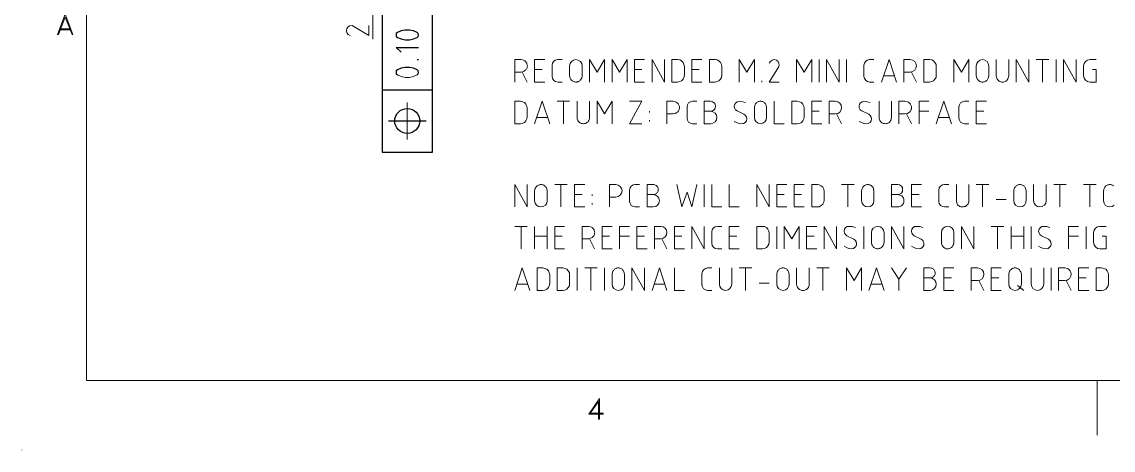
# Model space of a CAD drawing. Header units: inches. Extents: x 0 to 139, y 0 to 117.
# Drawn here: x 0 to 27.34, y 0 to 10.74 of the extents above; entities that cross this region are included whole.
import ezdxf

# ---------------------------------------------------------------- set-up
doc = ezdxf.new("R2010")
doc.units = ezdxf.units.IN
doc.header["$MEASUREMENT"] = 0
for name, color, linetype, lineweight in [('Color-7-Line_Weight-0', 7, 'Continuous', 0), ('Color-7-Line_Weight-20', 7, 'Continuous', 20), ('Color-7-Line_Weight-25', 7, 'Continuous', 25)]:
    doc.layers.add(name, color=color, linetype=linetype, lineweight=lineweight)

msp = doc.modelspace()

# ---------------------------------------------------------------- linework, layer by layer
at = {"layer": 'Color-7-Line_Weight-0', "linetype": 'Continuous'}
msp.add_line((0, 0), (0, 0.005), dxfattribs=at)
at = {"layer": 'Color-7-Line_Weight-20', "linetype": 'Continuous'}
for p, q in [((8.797, 15.431), (8.797, 10.305)), ((0.941, 10.543), (1.233, 10.543)), ((0.968, 10.565), (1.211, 10.565)), ((19.973, 9.229), (19.973, 9.792)), ((20.659, 9.229), (20.659, 9.792)), ((25.412, 9.792), (25.726, 9.792)), ((25.569, 9.229), (25.569, 9.792)), ((25.909, 9.229), (25.909, 9.792)), ((12.538, 9.478), (12.663, 9.229)), ((13.036, 9.543), (12.847, 9.543)), ((15.534, 9.543), (15.35, 9.543)), ((16.972, 9.543), (16.788, 9.543)), ((21.854, 9.386), (21.589, 9.386)), ((22.287, 9.478), (22.411, 9.229)), ((18.534, 9.229), (18.534, 9.262)), ((9.657, 7.786), (9.657, 8.721)), ((13.409, 8.748), (13.722, 8.748)), ((13.566, 8.186), (13.566, 8.748)), ((15.723, 8.467), (15.723, 8.499)), ((19.973, 8.499), (19.789, 8.499)), ((22.476, 8.499), (22.725, 8.499)), ((24.098, 8.499), (23.909, 8.499)), ((13.171, 8.343), (12.906, 8.343)), ((15.723, 8.245), (15.723, 8.278)), ((20.411, 8.435), (20.535, 8.186)), ((22.162, 8.435), (22.287, 8.186)), ((23.233, 8.343), (22.968, 8.343)), ((13.349, 6.661), (13.663, 6.661)), ((13.506, 6.099), (13.506, 6.661)), ((17.096, 6.099), (17.096, 6.661)), ((20.535, 6.661), (20.849, 6.661)), ((20.692, 6.099), (20.692, 6.661)), ((23.909, 6.661), (24.222, 6.661)), ((24.066, 6.099), (24.066, 6.661)), ((25.85, 6.661), (26.163, 6.661)), ((26.007, 6.099), (26.007, 6.661)), ((26.596, 6.661), (26.91, 6.661)), ((26.753, 6.099), (26.753, 6.661)), ((14.036, 6.407), (13.847, 6.407)), ((14.285, 6.38), (14.285, 6.407)), ((19.097, 6.407), (18.913, 6.407)), ((19.535, 6.407), (19.351, 6.407)), ((22.476, 6.407), (22.287, 6.407)), ((14.285, 6.158), (14.285, 6.191)), ((24.412, 6.283), (24.66, 6.283)), ((12.349, 5.612), (12.663, 5.612)), ((12.506, 5.05), (12.506, 5.612)), ((12.847, 5.05), (12.847, 5.612)), ((13.16, 5.612), (13.16, 5.05)), ((18.913, 5.05), (18.913, 5.612)), ((21.097, 5.05), (21.097, 5.612)), ((24.287, 5.612), (24.601, 5.612)), ((24.444, 5.05), (24.444, 5.612)), ((24.785, 5.05), (24.785, 5.612)), ((25.098, 5.612), (25.098, 5.05)), ((25.288, 5.05), (25.288, 5.612)), ((26.661, 5.05), (26.661, 5.612)), ((12.847, 5.364), (13.16, 5.364)), ((13.539, 5.364), (13.349, 5.364)), ((14.225, 5.299), (14.35, 5.05)), ((14.723, 5.364), (14.539, 5.364)), ((14.971, 5.364), (15.226, 5.364)), ((15.599, 5.364), (15.409, 5.364)), ((16.037, 5.299), (16.161, 5.05)), ((16.534, 5.364), (16.35, 5.364)), ((17.913, 5.364), (17.723, 5.364)), ((19.848, 5.364), (19.659, 5.364)), ((24.785, 5.364), (25.098, 5.364)), ((26.223, 5.364), (26.472, 5.364)), ((13.912, 4.006), (13.912, 4.569)), ((14.101, 4.569), (14.409, 4.569)), ((14.252, 4.006), (14.252, 4.569)), ((14.598, 4.006), (14.598, 4.569)), ((17.972, 4.569), (18.286, 4.569)), ((18.129, 4.006), (18.129, 4.569)), ((19.913, 4.569), (20.221, 4.569)), ((20.07, 4.006), (20.07, 4.569)), ((21.973, 4.288), (22.162, 4.569)), ((25.785, 4.006), (25.785, 4.569)), ((12.668, 4.163), (12.403, 4.163)), ((16.107, 4.163), (15.842, 4.163)), ((18.475, 4.19), (18.724, 4.19)), ((21.546, 4.163), (21.276, 4.163)), ((23.287, 4.32), (23.098, 4.32)), ((23.974, 4.255), (24.098, 4.006)), ((24.471, 4.32), (24.287, 4.32)), ((24.942, 4.131), (25.098, 4.006)), ((26.163, 4.255), (26.288, 4.006)), ((26.661, 4.32), (26.472, 4.32)), ((26.937, 1.746), (26.937, 0.373))]:
    msp.add_line(p, q, dxfattribs=at)
for points in [[(1.622, 1.746), (103.124, 1.746), (103.124, 72.5), (1.622, 72.5)], [(0.892, 10.419), (0.919, 10.419), (1.087, 10.857), (1.26, 10.419), (1.281, 10.419), (1.087, 10.933)], [(13.722, 9.635), (13.733, 9.694), (13.771, 9.748), (13.82, 9.781), (13.879, 9.792), (13.939, 9.781), (13.993, 9.748), (14.025, 9.694), (14.036, 9.635), (14.036, 9.386), (14.025, 9.327), (14.015, 9.308), (14.004, 9.292), (13.991, 9.277), (13.978, 9.264), (13.963, 9.254), (13.948, 9.245), (13.933, 9.238), (13.916, 9.233), (13.9, 9.23), (13.883, 9.228), (13.866, 9.229), (13.849, 9.232), (13.833, 9.237), (13.817, 9.244), (13.801, 9.252), (13.786, 9.263), (13.771, 9.276), (13.757, 9.291), (13.745, 9.308), (13.733, 9.327), (13.722, 9.386)], [(16.285, 9.229), (16.426, 9.229), (16.48, 9.24), (16.529, 9.262), (16.566, 9.3), (16.588, 9.348), (16.599, 9.402), (16.599, 9.619), (16.588, 9.673), (16.566, 9.721), (16.529, 9.759), (16.48, 9.786), (16.426, 9.792), (16.285, 9.792)], [(17.226, 9.229), (17.367, 9.229), (17.415, 9.24), (17.464, 9.262), (17.502, 9.3), (17.529, 9.348), (17.534, 9.402), (17.534, 9.619), (17.529, 9.673), (17.502, 9.721), (17.464, 9.759), (17.415, 9.786), (17.367, 9.792), (17.226, 9.792)], [(22.6, 9.229), (22.741, 9.229), (22.795, 9.24), (22.838, 9.262), (22.876, 9.3), (22.903, 9.348), (22.909, 9.402), (22.909, 9.619), (22.903, 9.673), (22.876, 9.721), (22.838, 9.759), (22.795, 9.786), (22.741, 9.792), (22.6, 9.792)], [(23.909, 9.635), (23.925, 9.694), (23.957, 9.748), (24.006, 9.781), (24.066, 9.792), (24.125, 9.781), (24.179, 9.748), (24.212, 9.694), (24.222, 9.635), (24.222, 9.386), (24.212, 9.327), (24.202, 9.309), (24.191, 9.292), (24.179, 9.278), (24.165, 9.265), (24.151, 9.254), (24.136, 9.245), (24.12, 9.238), (24.103, 9.233), (24.086, 9.23), (24.069, 9.229), (24.052, 9.229), (24.036, 9.232), (24.019, 9.236), (24.003, 9.243), (23.987, 9.252), (23.973, 9.262), (23.959, 9.275), (23.946, 9.29), (23.935, 9.307), (23.925, 9.327), (23.909, 9.386)], [(18.351, 8.591), (18.361, 8.651), (18.371, 8.67), (18.382, 8.686), (18.394, 8.701), (18.408, 8.714), (18.423, 8.725), (18.438, 8.734), (18.454, 8.741), (18.471, 8.746), (18.488, 8.749), (18.505, 8.75), (18.522, 8.749), (18.539, 8.746), (18.555, 8.741), (18.572, 8.734), (18.587, 8.725), (18.602, 8.714), (18.615, 8.701), (18.628, 8.686), (18.639, 8.67), (18.648, 8.651), (18.659, 8.591), (18.659, 8.343), (18.648, 8.283), (18.616, 8.229), (18.567, 8.197), (18.507, 8.186), (18.443, 8.197), (18.394, 8.229), (18.361, 8.283), (18.351, 8.343)], [(12.349, 8.186), (12.49, 8.186), (12.544, 8.191), (12.592, 8.218), (12.63, 8.256), (12.652, 8.305), (12.663, 8.359), (12.663, 8.575), (12.652, 8.629), (12.63, 8.678), (12.592, 8.716), (12.544, 8.737), (12.49, 8.748), (12.349, 8.748)], [(19.286, 8.186), (19.427, 8.186), (19.481, 8.191), (19.529, 8.218), (19.567, 8.256), (19.589, 8.305), (19.6, 8.359), (19.6, 8.575), (19.589, 8.629), (19.567, 8.678), (19.529, 8.716), (19.481, 8.737), (19.427, 8.748), (19.286, 8.748)], [(12.847, 6.504), (12.863, 6.564), (12.873, 6.583), (12.884, 6.599), (12.897, 6.614), (12.911, 6.626), (12.926, 6.637), (12.941, 6.645), (12.957, 6.652), (12.974, 6.656), (12.991, 6.658), (13.008, 6.659), (13.025, 6.658), (13.041, 6.654), (13.058, 6.649), (13.074, 6.642), (13.089, 6.634), (13.103, 6.623), (13.117, 6.611), (13.129, 6.597), (13.14, 6.581), (13.149, 6.564), (13.16, 6.504), (13.16, 6.256), (13.149, 6.191), (13.117, 6.142), (13.063, 6.11), (13.003, 6.099), (12.944, 6.11), (12.895, 6.142), (12.863, 6.191), (12.847, 6.256)], [(19.789, 6.099), (19.929, 6.099), (19.978, 6.104), (20.027, 6.131), (20.065, 6.169), (20.092, 6.218), (20.097, 6.266), (20.097, 6.488), (20.092, 6.542), (20.065, 6.591), (20.027, 6.629), (19.978, 6.65), (19.929, 6.661), (19.789, 6.661)], [(21.038, 6.504), (21.049, 6.564), (21.058, 6.581), (21.069, 6.597), (21.081, 6.611), (21.095, 6.623), (21.109, 6.634), (21.124, 6.642), (21.14, 6.649), (21.157, 6.654), (21.173, 6.658), (21.19, 6.659), (21.207, 6.658), (21.224, 6.656), (21.241, 6.652), (21.257, 6.645), (21.272, 6.637), (21.287, 6.626), (21.301, 6.614), (21.314, 6.599), (21.325, 6.583), (21.335, 6.564), (21.346, 6.504), (21.346, 6.256), (21.335, 6.191), (21.303, 6.142), (21.254, 6.11), (21.195, 6.099), (21.135, 6.11), (21.081, 6.142), (21.049, 6.191), (21.038, 6.256)], [(24.85, 6.504), (24.86, 6.564), (24.87, 6.581), (24.881, 6.597), (24.893, 6.611), (24.906, 6.623), (24.921, 6.634), (24.936, 6.642), (24.952, 6.649), (24.968, 6.654), (24.985, 6.658), (25.002, 6.659), (25.019, 6.658), (25.036, 6.656), (25.053, 6.652), (25.069, 6.645), (25.084, 6.637), (25.099, 6.626), (25.113, 6.614), (25.125, 6.599), (25.137, 6.583), (25.147, 6.564), (25.163, 6.504), (25.163, 6.256), (25.147, 6.191), (25.115, 6.142), (25.066, 6.11), (25.006, 6.099), (24.947, 6.11), (24.893, 6.142), (24.86, 6.191), (24.85, 6.256)], [(18.41, 5.05), (18.551, 5.05), (18.605, 5.061), (18.653, 5.082), (18.691, 5.12), (18.713, 5.169), (18.724, 5.223), (18.724, 5.439), (18.713, 5.493), (18.691, 5.542), (18.653, 5.58), (18.605, 5.607), (18.551, 5.612), (18.41, 5.612)], [(21.287, 5.455), (21.297, 5.515), (21.33, 5.569), (21.384, 5.601), (21.443, 5.612), (21.503, 5.601), (21.551, 5.569), (21.589, 5.515), (21.6, 5.455), (21.6, 5.207), (21.589, 5.147), (21.578, 5.128), (21.565, 5.111), (21.551, 5.097), (21.537, 5.084), (21.522, 5.073), (21.506, 5.064), (21.49, 5.057), (21.473, 5.053), (21.456, 5.05), (21.44, 5.049), (21.423, 5.05), (21.406, 5.053), (21.39, 5.058), (21.374, 5.065), (21.359, 5.074), (21.345, 5.085), (21.331, 5.098), (21.319, 5.112), (21.307, 5.129), (21.297, 5.147), (21.287, 5.207)], [(23.038, 5.455), (23.049, 5.515), (23.082, 5.569), (23.13, 5.601), (23.195, 5.612), (23.255, 5.601), (23.303, 5.569), (23.336, 5.515), (23.347, 5.455), (23.347, 5.207), (23.336, 5.147), (23.326, 5.129), (23.315, 5.112), (23.303, 5.097), (23.289, 5.084), (23.275, 5.073), (23.259, 5.064), (23.243, 5.057), (23.227, 5.053), (23.21, 5.05), (23.193, 5.049), (23.175, 5.05), (23.158, 5.052), (23.142, 5.057), (23.126, 5.064), (23.11, 5.073), (23.096, 5.084), (23.082, 5.097), (23.07, 5.112), (23.059, 5.128), (23.049, 5.147), (23.038, 5.207)], [(12.911, 4.006), (13.052, 4.006), (13.106, 4.012), (13.155, 4.039), (13.193, 4.077), (13.214, 4.125), (13.225, 4.179), (13.225, 4.396), (13.214, 4.45), (13.193, 4.498), (13.155, 4.536), (13.106, 4.558), (13.052, 4.569), (12.911, 4.569)], [(13.409, 4.006), (13.549, 4.006), (13.603, 4.012), (13.652, 4.039), (13.69, 4.077), (13.717, 4.125), (13.722, 4.179), (13.722, 4.396), (13.717, 4.45), (13.69, 4.498), (13.652, 4.536), (13.603, 4.558), (13.549, 4.569), (13.409, 4.569)], [(14.788, 4.412), (14.798, 4.471), (14.808, 4.489), (14.819, 4.506), (14.831, 4.52), (14.845, 4.533), (14.859, 4.544), (14.874, 4.553), (14.89, 4.56), (14.907, 4.565), (14.924, 4.568), (14.941, 4.57), (14.958, 4.569), (14.974, 4.566), (14.991, 4.562), (15.007, 4.555), (15.023, 4.546), (15.037, 4.536), (15.051, 4.523), (15.064, 4.508), (15.075, 4.491), (15.085, 4.471), (15.101, 4.412), (15.101, 4.163), (15.085, 4.104), (15.053, 4.05), (15.004, 4.017), (14.944, 4.006), (14.885, 4.017), (14.831, 4.05), (14.798, 4.104), (14.788, 4.163)], [(18.913, 4.412), (18.924, 4.471), (18.933, 4.489), (18.944, 4.506), (18.956, 4.52), (18.97, 4.533), (18.984, 4.544), (19, 4.553), (19.016, 4.56), (19.032, 4.565), (19.049, 4.568), (19.066, 4.57), (19.083, 4.569), (19.1, 4.566), (19.116, 4.562), (19.133, 4.555), (19.148, 4.546), (19.163, 4.536), (19.176, 4.523), (19.189, 4.508), (19.2, 4.491), (19.21, 4.471), (19.221, 4.412), (19.221, 4.163), (19.21, 4.104), (19.178, 4.05), (19.129, 4.017), (19.07, 4.006), (19.01, 4.017), (18.956, 4.05), (18.924, 4.104), (18.913, 4.163)], [(24.725, 4.412), (24.736, 4.471), (24.746, 4.489), (24.756, 4.506), (24.769, 4.52), (24.782, 4.533), (24.797, 4.544), (24.812, 4.553), (24.828, 4.56), (24.844, 4.565), (24.861, 4.568), (24.878, 4.57), (24.895, 4.569), (24.912, 4.566), (24.929, 4.562), (24.945, 4.555), (24.96, 4.546), (24.975, 4.536), (24.989, 4.523), (25.001, 4.508), (25.013, 4.491), (25.023, 4.471), (25.039, 4.412), (25.039, 4.163), (25.023, 4.104), (24.99, 4.05), (24.942, 4.017), (24.882, 4.006), (24.823, 4.017), (24.769, 4.05), (24.736, 4.104), (24.725, 4.163)], [(26.91, 4.006), (27.05, 4.006), (27.104, 4.012), (27.153, 4.039), (27.191, 4.077), (27.218, 4.125), (27.223, 4.179), (27.223, 4.396), (27.218, 4.45), (27.191, 4.498), (27.153, 4.536), (27.104, 4.558), (27.05, 4.569), (26.91, 4.569)]]:
    msp.add_lwpolyline(points, close=True, dxfattribs=at)
for points in [[(8.694, 10.646), (8.694, 10.397), (8.321, 10.624), (8.272, 10.646), (8.218, 10.641), (8.175, 10.614), (8.143, 10.57), (8.132, 10.522), (8.143, 10.468), (8.175, 10.419), (8.224, 10.397)], [(12.349, 9.229), (12.349, 9.792), (12.506, 9.792), (12.565, 9.781), (12.583, 9.771), (12.6, 9.76), (12.614, 9.748), (12.627, 9.735), (12.638, 9.72), (12.647, 9.705), (12.654, 9.689), (12.659, 9.673), (12.662, 9.656), (12.664, 9.639), (12.663, 9.622), (12.66, 9.605), (12.656, 9.588), (12.649, 9.572), (12.64, 9.557), (12.63, 9.542), (12.617, 9.528), (12.602, 9.516), (12.585, 9.504), (12.565, 9.494), (12.506, 9.478), (12.349, 9.478)], [(13.101, 9.792), (12.847, 9.792), (12.847, 9.229), (13.101, 9.229)], [(13.539, 9.229), (13.425, 9.229), (13.371, 9.24), (13.328, 9.273), (13.295, 9.316), (13.284, 9.37), (13.284, 9.651), (13.295, 9.705), (13.328, 9.754), (13.371, 9.781), (13.425, 9.792), (13.539, 9.792)], [(14.598, 9.229), (14.598, 9.792), (14.409, 9.478), (14.225, 9.792), (14.225, 9.229)], [(15.161, 9.229), (15.161, 9.792), (14.971, 9.478), (14.788, 9.792), (14.788, 9.229)], [(15.599, 9.792), (15.35, 9.792), (15.35, 9.229), (15.599, 9.229)], [(16.096, 9.792), (16.096, 9.229), (15.788, 9.792), (15.788, 9.229)], [(17.037, 9.792), (16.788, 9.792), (16.788, 9.229), (17.037, 9.229)], [(18.351, 9.229), (18.351, 9.792), (18.161, 9.478), (17.972, 9.792), (17.972, 9.229)], [(18.972, 9.229), (18.724, 9.229), (18.956, 9.602), (18.972, 9.651), (18.967, 9.705), (18.945, 9.748), (18.902, 9.781), (18.848, 9.792), (18.794, 9.781), (18.751, 9.748), (18.724, 9.7)], [(19.789, 9.229), (19.789, 9.792), (19.6, 9.478), (19.41, 9.792), (19.41, 9.229)], [(20.476, 9.792), (20.476, 9.229), (20.162, 9.792), (20.162, 9.229)], [(21.346, 9.229), (21.238, 9.229), (21.184, 9.24), (21.141, 9.273), (21.108, 9.316), (21.097, 9.37), (21.097, 9.651), (21.108, 9.705), (21.141, 9.754), (21.184, 9.781), (21.238, 9.792), (21.346, 9.792)], [(21.914, 9.229), (21.724, 9.792), (21.535, 9.229)], [(22.098, 9.229), (22.098, 9.792), (22.254, 9.792), (22.314, 9.781), (22.368, 9.748), (22.4, 9.694), (22.411, 9.635), (22.4, 9.575), (22.368, 9.527), (22.314, 9.494), (22.254, 9.478), (22.098, 9.478)], [(23.725, 9.229), (23.725, 9.792), (23.536, 9.478), (23.347, 9.792), (23.347, 9.229)], [(24.725, 9.792), (24.725, 9.386), (24.721, 9.357), (24.713, 9.331), (24.702, 9.307), (24.688, 9.287), (24.672, 9.27), (24.654, 9.255), (24.634, 9.244), (24.612, 9.236), (24.59, 9.231), (24.568, 9.23), (24.545, 9.231), (24.523, 9.235), (24.502, 9.243), (24.482, 9.254), (24.464, 9.268), (24.447, 9.285), (24.434, 9.306), (24.423, 9.329), (24.415, 9.356), (24.412, 9.386), (24.412, 9.792)], [(25.223, 9.792), (25.223, 9.229), (24.909, 9.792), (24.909, 9.229)], [(26.412, 9.792), (26.412, 9.229), (26.099, 9.792), (26.099, 9.229)], [(26.818, 9.543), (26.91, 9.543), (26.91, 9.229), (26.753, 9.229), (26.693, 9.24), (26.645, 9.278), (26.612, 9.327), (26.596, 9.386), (26.596, 9.635), (26.612, 9.694), (26.645, 9.748), (26.693, 9.781), (26.753, 9.792), (26.91, 9.792)], [(9.905, 9.413), (9.808, 9.37), (9.711, 9.348), (9.602, 9.348), (9.5, 9.37), (9.408, 9.413)], [(13.225, 8.186), (13.036, 8.748), (12.847, 8.186)], [(14.225, 8.748), (14.225, 8.343), (14.222, 8.313), (14.215, 8.287), (14.205, 8.264), (14.191, 8.243), (14.175, 8.226), (14.156, 8.212), (14.135, 8.201), (14.114, 8.193), (14.091, 8.188), (14.068, 8.186), (14.045, 8.187), (14.022, 8.192), (14, 8.199), (13.98, 8.21), (13.961, 8.224), (13.945, 8.241), (13.932, 8.262), (13.921, 8.285), (13.914, 8.312), (13.912, 8.343), (13.912, 8.748)], [(14.788, 8.186), (14.788, 8.748), (14.598, 8.435), (14.409, 8.748), (14.409, 8.186)], [(15.534, 8.186), (15.226, 8.186), (15.534, 8.748), (15.226, 8.748)], [(16.161, 8.186), (16.161, 8.748), (16.318, 8.748), (16.377, 8.737), (16.396, 8.726), (16.413, 8.713), (16.428, 8.699), (16.441, 8.685), (16.452, 8.67), (16.46, 8.654), (16.467, 8.638), (16.472, 8.621), (16.475, 8.604), (16.476, 8.588), (16.474, 8.571), (16.471, 8.554), (16.466, 8.538), (16.459, 8.522), (16.45, 8.507), (16.439, 8.493), (16.427, 8.479), (16.412, 8.467), (16.396, 8.456), (16.377, 8.445), (16.318, 8.435), (16.161, 8.435)], [(16.912, 8.186), (16.804, 8.186), (16.75, 8.197), (16.702, 8.224), (16.675, 8.272), (16.664, 8.326), (16.664, 8.608), (16.675, 8.662), (16.702, 8.705), (16.75, 8.737), (16.804, 8.748), (16.912, 8.748)], [(17.096, 8.499), (17.253, 8.499), (17.302, 8.505), (17.345, 8.532), (17.372, 8.575), (17.377, 8.624), (17.372, 8.672), (17.345, 8.71), (17.302, 8.737), (17.253, 8.748), (17.096, 8.748), (17.096, 8.186), (17.253, 8.186), (17.313, 8.197), (17.367, 8.229), (17.399, 8.283), (17.41, 8.343), (17.399, 8.402), (17.367, 8.451), (17.313, 8.483), (17.253, 8.499)], [(18.129, 8.716), (18.053, 8.737), (17.972, 8.748), (17.929, 8.737), (17.886, 8.71), (17.859, 8.672), (17.848, 8.629), (17.853, 8.581), (17.88, 8.537), (17.918, 8.51), (18.091, 8.424), (18.129, 8.391), (18.156, 8.353), (18.161, 8.305), (18.151, 8.256), (18.124, 8.218), (18.08, 8.191), (18.037, 8.186), (17.972, 8.191), (17.907, 8.213), (17.848, 8.245)], [(19.097, 8.186), (18.848, 8.186), (18.848, 8.748)], [(20.038, 8.748), (19.789, 8.748), (19.789, 8.186), (20.038, 8.186)], [(20.221, 8.186), (20.221, 8.748), (20.378, 8.748), (20.438, 8.737), (20.492, 8.7), (20.524, 8.651), (20.535, 8.591), (20.524, 8.532), (20.492, 8.478), (20.438, 8.445), (20.378, 8.435), (20.221, 8.435)], [(21.254, 8.716), (21.178, 8.737), (21.097, 8.748), (21.054, 8.737), (21.011, 8.71), (20.984, 8.672), (20.973, 8.629), (20.978, 8.581), (21.005, 8.537), (21.043, 8.51), (21.216, 8.424), (21.254, 8.391), (21.281, 8.353), (21.287, 8.305), (21.276, 8.256), (21.249, 8.218), (21.205, 8.191), (21.162, 8.186), (21.097, 8.191), (21.032, 8.213), (20.973, 8.245)], [(21.784, 8.748), (21.784, 8.343), (21.781, 8.313), (21.775, 8.286), (21.765, 8.262), (21.751, 8.242), (21.735, 8.224), (21.717, 8.21), (21.697, 8.199), (21.675, 8.191), (21.653, 8.187), (21.63, 8.185), (21.607, 8.187), (21.585, 8.191), (21.563, 8.199), (21.543, 8.21), (21.525, 8.224), (21.508, 8.242), (21.495, 8.262), (21.485, 8.286), (21.478, 8.313), (21.476, 8.343), (21.476, 8.748)], [(21.973, 8.186), (21.973, 8.748), (22.13, 8.748), (22.189, 8.737), (22.208, 8.726), (22.225, 8.713), (22.24, 8.699), (22.253, 8.685), (22.264, 8.67), (22.273, 8.654), (22.279, 8.638), (22.284, 8.621), (22.287, 8.604), (22.288, 8.588), (22.287, 8.571), (22.284, 8.554), (22.279, 8.538), (22.272, 8.522), (22.263, 8.507), (22.252, 8.493), (22.239, 8.479), (22.224, 8.467), (22.208, 8.456), (22.189, 8.445), (22.13, 8.435), (21.973, 8.435)], [(22.725, 8.748), (22.476, 8.748), (22.476, 8.186)], [(23.287, 8.186), (23.098, 8.748), (22.909, 8.186)], [(23.725, 8.186), (23.617, 8.186), (23.563, 8.197), (23.514, 8.224), (23.487, 8.272), (23.476, 8.326), (23.476, 8.608), (23.487, 8.662), (23.514, 8.705), (23.563, 8.737), (23.617, 8.748), (23.725, 8.748)], [(24.163, 8.748), (23.909, 8.748), (23.909, 8.186), (24.163, 8.186)], [(12.663, 6.661), (12.663, 6.099), (12.349, 6.661), (12.349, 6.099)], [(14.101, 6.661), (13.847, 6.661), (13.847, 6.099), (14.101, 6.099)], [(14.723, 6.099), (14.723, 6.661), (14.879, 6.661), (14.939, 6.645), (14.993, 6.613), (15.025, 6.564), (15.036, 6.504), (15.025, 6.445), (14.993, 6.391), (14.939, 6.358), (14.879, 6.348), (14.723, 6.348)], [(15.474, 6.099), (15.366, 6.099), (15.312, 6.11), (15.263, 6.137), (15.236, 6.185), (15.226, 6.239), (15.226, 6.521), (15.236, 6.575), (15.263, 6.618), (15.312, 6.65), (15.366, 6.661), (15.474, 6.661)], [(15.663, 6.407), (15.815, 6.407), (15.864, 6.418), (15.881, 6.427), (15.897, 6.437), (15.91, 6.45), (15.921, 6.463), (15.93, 6.477), (15.937, 6.492), (15.941, 6.508), (15.943, 6.524), (15.943, 6.541), (15.941, 6.557), (15.937, 6.572), (15.931, 6.588), (15.923, 6.602), (15.913, 6.615), (15.902, 6.627), (15.888, 6.638), (15.872, 6.647), (15.855, 6.654), (15.836, 6.659), (15.815, 6.661), (15.663, 6.661), (15.663, 6.099), (15.815, 6.099), (15.88, 6.11), (15.928, 6.142), (15.961, 6.191), (15.972, 6.256), (15.961, 6.315), (15.928, 6.364), (15.88, 6.396), (15.815, 6.407)], [(16.912, 6.661), (16.788, 6.099), (16.664, 6.472), (16.534, 6.099), (16.41, 6.661)], [(17.534, 6.099), (17.286, 6.099), (17.286, 6.661)], [(17.972, 6.099), (17.723, 6.099), (17.723, 6.661)], [(18.724, 6.661), (18.724, 6.099), (18.41, 6.661), (18.41, 6.099)], [(19.162, 6.661), (18.913, 6.661), (18.913, 6.099), (19.162, 6.099)], [(19.6, 6.661), (19.351, 6.661), (19.351, 6.099), (19.6, 6.099)], [(21.784, 6.407), (21.941, 6.407), (21.989, 6.418), (22.033, 6.445), (22.06, 6.488), (22.065, 6.537), (22.06, 6.58), (22.033, 6.623), (21.989, 6.65), (21.941, 6.661), (21.784, 6.661), (21.784, 6.099), (21.941, 6.099), (21.971, 6.101), (21.998, 6.108), (22.021, 6.118), (22.042, 6.132), (22.059, 6.148), (22.073, 6.166), (22.084, 6.186), (22.092, 6.208), (22.097, 6.23), (22.098, 6.253), (22.097, 6.276), (22.092, 6.298), (22.084, 6.32), (22.073, 6.34), (22.059, 6.358), (22.042, 6.374), (22.021, 6.388), (21.998, 6.398), (21.971, 6.405), (21.941, 6.407)], [(22.536, 6.661), (22.287, 6.661), (22.287, 6.099), (22.536, 6.099)], [(23.222, 6.099), (23.114, 6.099), (23.06, 6.11), (23.017, 6.137), (22.984, 6.185), (22.973, 6.239), (22.973, 6.521), (22.984, 6.575), (23.017, 6.618), (23.06, 6.65), (23.114, 6.661), (23.222, 6.661)], [(23.725, 6.661), (23.725, 6.256), (23.723, 6.227), (23.717, 6.2), (23.706, 6.177), (23.693, 6.157), (23.676, 6.14), (23.658, 6.126), (23.637, 6.114), (23.615, 6.106), (23.592, 6.101), (23.568, 6.099), (23.544, 6.101), (23.521, 6.105), (23.499, 6.113), (23.479, 6.123), (23.46, 6.137), (23.443, 6.154), (23.43, 6.175), (23.42, 6.198), (23.413, 6.225), (23.411, 6.256), (23.411, 6.661)], [(25.661, 6.661), (25.661, 6.256), (25.65, 6.191), (25.617, 6.142), (25.563, 6.11), (25.504, 6.099), (25.444, 6.11), (25.396, 6.142), (25.363, 6.191), (25.347, 6.256), (25.347, 6.661)], [(27.364, 6.142), (27.315, 6.11), (27.256, 6.099), (27.196, 6.11), (27.142, 6.142), (27.11, 6.191), (27.099, 6.256), (27.099, 6.504), (27.11, 6.564), (27.12, 6.582), (27.132, 6.598), (27.145, 6.613), (27.158, 6.625), (27.173, 6.636), (27.188, 6.644), (27.204, 6.651), (27.221, 6.655), (27.237, 6.658), (27.254, 6.659), (27.271, 6.658), (27.288, 6.655), (27.304, 6.65), (27.321, 6.643), (27.336, 6.635), (27.351, 6.624)], [(13.598, 5.612), (13.349, 5.612), (13.349, 5.05), (13.598, 5.05)], [(14.036, 5.05), (14.036, 5.612), (14.193, 5.612), (14.252, 5.601), (14.27, 5.592), (14.287, 5.581), (14.301, 5.569), (14.314, 5.555), (14.325, 5.541), (14.334, 5.526), (14.341, 5.51), (14.346, 5.493), (14.349, 5.476), (14.351, 5.459), (14.35, 5.442), (14.347, 5.425), (14.343, 5.409), (14.336, 5.393), (14.327, 5.377), (14.317, 5.362), (14.304, 5.349), (14.289, 5.336), (14.272, 5.325), (14.252, 5.315), (14.193, 5.299), (14.036, 5.299)], [(14.788, 5.612), (14.539, 5.612), (14.539, 5.05), (14.788, 5.05)], [(15.226, 5.612), (14.971, 5.612), (14.971, 5.05)], [(15.663, 5.612), (15.409, 5.612), (15.409, 5.05), (15.663, 5.05)], [(15.847, 5.05), (15.847, 5.612), (16.004, 5.612), (16.064, 5.601), (16.118, 5.569), (16.15, 5.515), (16.161, 5.455), (16.15, 5.396), (16.118, 5.347), (16.064, 5.315), (16.004, 5.299), (15.847, 5.299)], [(16.599, 5.612), (16.35, 5.612), (16.35, 5.05), (16.599, 5.05)], [(17.096, 5.612), (17.096, 5.05), (16.788, 5.612), (16.788, 5.05)], [(17.534, 5.05), (17.426, 5.05), (17.372, 5.061), (17.329, 5.093), (17.296, 5.136), (17.286, 5.191), (17.286, 5.472), (17.296, 5.526), (17.329, 5.574), (17.372, 5.601), (17.426, 5.612), (17.534, 5.612)], [(17.972, 5.612), (17.723, 5.612), (17.723, 5.05), (17.972, 5.05)], [(19.475, 5.05), (19.475, 5.612), (19.286, 5.299), (19.097, 5.612), (19.097, 5.05)], [(19.913, 5.612), (19.659, 5.612), (19.659, 5.05), (19.913, 5.05)], [(20.411, 5.612), (20.411, 5.05), (20.097, 5.612), (20.097, 5.05)], [(20.881, 5.58), (20.805, 5.607), (20.724, 5.612), (20.676, 5.607), (20.638, 5.58), (20.611, 5.542), (20.6, 5.493), (20.605, 5.445), (20.632, 5.407), (20.665, 5.374), (20.843, 5.288), (20.881, 5.261), (20.889, 5.247), (20.895, 5.234), (20.901, 5.222), (20.905, 5.21), (20.909, 5.199), (20.912, 5.188), (20.913, 5.177), (20.913, 5.167), (20.913, 5.157), (20.911, 5.147), (20.908, 5.138), (20.904, 5.129), (20.899, 5.12), (20.893, 5.111), (20.886, 5.103), (20.878, 5.094), (20.868, 5.086), (20.857, 5.078), (20.845, 5.069), (20.832, 5.061), (20.784, 5.05), (20.719, 5.061), (20.659, 5.082), (20.6, 5.115)], [(22.098, 5.612), (22.098, 5.05), (21.784, 5.612), (21.784, 5.05)], [(22.568, 5.58), (22.492, 5.607), (22.411, 5.612), (22.362, 5.607), (22.325, 5.58), (22.298, 5.542), (22.287, 5.493), (22.292, 5.445), (22.319, 5.407), (22.357, 5.374), (22.53, 5.288), (22.568, 5.261), (22.575, 5.249), (22.582, 5.237), (22.587, 5.225), (22.592, 5.213), (22.595, 5.201), (22.598, 5.19), (22.599, 5.179), (22.6, 5.168), (22.599, 5.157), (22.597, 5.146), (22.594, 5.136), (22.591, 5.126), (22.586, 5.116), (22.58, 5.107), (22.572, 5.098), (22.564, 5.09), (22.555, 5.082), (22.544, 5.074), (22.532, 5.067), (22.519, 5.061), (22.476, 5.05), (22.406, 5.061), (22.346, 5.082), (22.287, 5.115)], [(23.849, 5.612), (23.849, 5.05), (23.536, 5.612), (23.536, 5.05)], [(25.753, 5.58), (25.677, 5.607), (25.601, 5.612), (25.553, 5.607), (25.515, 5.58), (25.482, 5.542), (25.471, 5.493), (25.482, 5.445), (25.504, 5.407), (25.542, 5.374), (25.72, 5.288), (25.753, 5.261), (25.78, 5.218), (25.785, 5.169), (25.774, 5.126), (25.747, 5.088), (25.709, 5.061), (25.661, 5.05), (25.596, 5.061), (25.531, 5.082), (25.471, 5.115)], [(26.472, 5.612), (26.223, 5.612), (26.223, 5.05)], [(27.066, 5.364), (27.164, 5.364), (27.164, 5.05), (27.007, 5.05), (26.947, 5.061), (26.893, 5.099), (26.861, 5.147), (26.85, 5.207), (26.85, 5.455), (26.861, 5.515), (26.893, 5.569), (26.947, 5.601), (27.007, 5.612), (27.164, 5.612)], [(12.722, 4.006), (12.538, 4.569), (12.349, 4.006)], [(15.599, 4.569), (15.599, 4.006), (15.285, 4.569), (15.285, 4.006)], [(16.161, 4.006), (15.972, 4.569), (15.788, 4.006)], [(16.599, 4.006), (16.35, 4.006), (16.35, 4.569)], [(17.286, 4.006), (17.177, 4.006), (17.123, 4.017), (17.08, 4.044), (17.048, 4.093), (17.037, 4.147), (17.037, 4.428), (17.048, 4.482), (17.08, 4.525), (17.123, 4.558), (17.177, 4.569), (17.286, 4.569)], [(17.788, 4.569), (17.788, 4.163), (17.772, 4.104), (17.74, 4.05), (17.691, 4.017), (17.632, 4.006), (17.572, 4.017), (17.518, 4.05), (17.486, 4.104), (17.475, 4.163), (17.475, 4.569)], [(19.724, 4.569), (19.724, 4.163), (19.721, 4.133), (19.713, 4.107), (19.703, 4.083), (19.689, 4.063), (19.673, 4.046), (19.654, 4.032), (19.634, 4.021), (19.612, 4.013), (19.59, 4.008), (19.567, 4.007), (19.544, 4.008), (19.522, 4.013), (19.5, 4.021), (19.48, 4.032), (19.462, 4.046), (19.445, 4.063), (19.432, 4.083), (19.421, 4.107), (19.414, 4.133), (19.41, 4.163), (19.41, 4.569)], [(21.038, 4.006), (21.038, 4.569), (20.849, 4.255), (20.659, 4.569), (20.659, 4.006)], [(21.6, 4.006), (21.411, 4.569), (21.222, 4.006)], [(21.973, 4.006), (21.973, 4.288), (21.784, 4.569)], [(22.6, 4.32), (22.757, 4.32), (22.8, 4.325), (22.818, 4.334), (22.833, 4.345), (22.847, 4.356), (22.858, 4.37), (22.866, 4.384), (22.873, 4.399), (22.878, 4.414), (22.88, 4.43), (22.88, 4.446), (22.879, 4.462), (22.875, 4.477), (22.87, 4.492), (22.862, 4.507), (22.853, 4.52), (22.841, 4.532), (22.828, 4.543), (22.813, 4.553), (22.796, 4.56), (22.778, 4.566), (22.757, 4.569), (22.6, 4.569), (22.6, 4.006), (22.757, 4.006), (22.817, 4.017), (22.865, 4.05), (22.898, 4.104), (22.909, 4.163), (22.898, 4.223), (22.865, 4.271), (22.817, 4.304), (22.757, 4.32)], [(23.347, 4.569), (23.098, 4.569), (23.098, 4.006), (23.347, 4.006)], [(23.784, 4.006), (23.784, 4.569), (23.941, 4.569), (24.001, 4.558), (24.055, 4.52), (24.087, 4.471), (24.098, 4.412), (24.087, 4.352), (24.055, 4.298), (24.001, 4.266), (23.941, 4.255), (23.784, 4.255)], [(24.536, 4.569), (24.287, 4.569), (24.287, 4.006), (24.536, 4.006)], [(25.601, 4.569), (25.601, 4.163), (25.585, 4.104), (25.553, 4.05), (25.504, 4.017), (25.444, 4.006), (25.385, 4.017), (25.331, 4.05), (25.298, 4.104), (25.288, 4.163), (25.288, 4.569)], [(25.974, 4.006), (25.974, 4.569), (26.131, 4.569), (26.191, 4.558), (26.208, 4.547), (26.224, 4.535), (26.238, 4.522), (26.251, 4.507), (26.261, 4.493), (26.27, 4.477), (26.277, 4.461), (26.281, 4.444), (26.284, 4.427), (26.285, 4.411), (26.285, 4.394), (26.282, 4.377), (26.277, 4.361), (26.271, 4.345), (26.262, 4.329), (26.252, 4.315), (26.239, 4.301), (26.225, 4.288), (26.209, 4.276), (26.191, 4.266), (26.131, 4.255), (25.974, 4.255)], [(26.726, 4.569), (26.472, 4.569), (26.472, 4.006), (26.726, 4.006)], [(14.225, 0.903), (14.447, 1.222), (14.447, 0.779), (14.469, 0.779), (14.469, 1.292), (14.204, 0.903), (14.566, 0.903), (14.566, 0.93), (14.225, 0.93)]]:
    msp.add_lwpolyline(points, dxfattribs=at)
at = {"layer": 'Color-7-Line_Weight-25', "linetype": 'Continuous'}
for p, q in [((9.938, 9.786), (9.905, 9.786)), ((9.029, 9.035), (10.284, 9.035)), ((9.186, 8.256), (10.127, 8.256))]:
    msp.add_line(p, q, dxfattribs=at)
for points in [[(9.029, 7.472), (10.284, 7.472), (10.284, 14.788), (9.029, 14.788)], [(9.375, 10.413), (9.381, 10.376), (9.408, 10.349), (9.5, 10.311), (9.602, 10.289), (9.711, 10.289), (9.808, 10.311), (9.905, 10.349), (9.927, 10.376), (9.938, 10.413), (9.927, 10.446), (9.905, 10.473), (9.808, 10.511), (9.711, 10.532), (9.602, 10.532), (9.5, 10.511), (9.408, 10.473), (9.381, 10.446)]]:
    msp.add_lwpolyline(points, close=True, dxfattribs=at)
for points in [[(9.5, 9.976), (9.375, 10.1), (9.938, 10.1)], [(9.905, 9.413), (9.927, 9.44), (9.938, 9.473), (9.927, 9.511), (9.905, 9.538), (9.808, 9.575), (9.711, 9.597), (9.602, 9.597), (9.5, 9.575), (9.408, 9.538), (9.381, 9.511), (9.375, 9.473), (9.381, 9.44), (9.408, 9.413)]]:
    msp.add_lwpolyline(points, dxfattribs=at)
msp.add_circle((9.655, 8.256), 0.313, dxfattribs=at)

doc.saveas('drawing.dxf')
